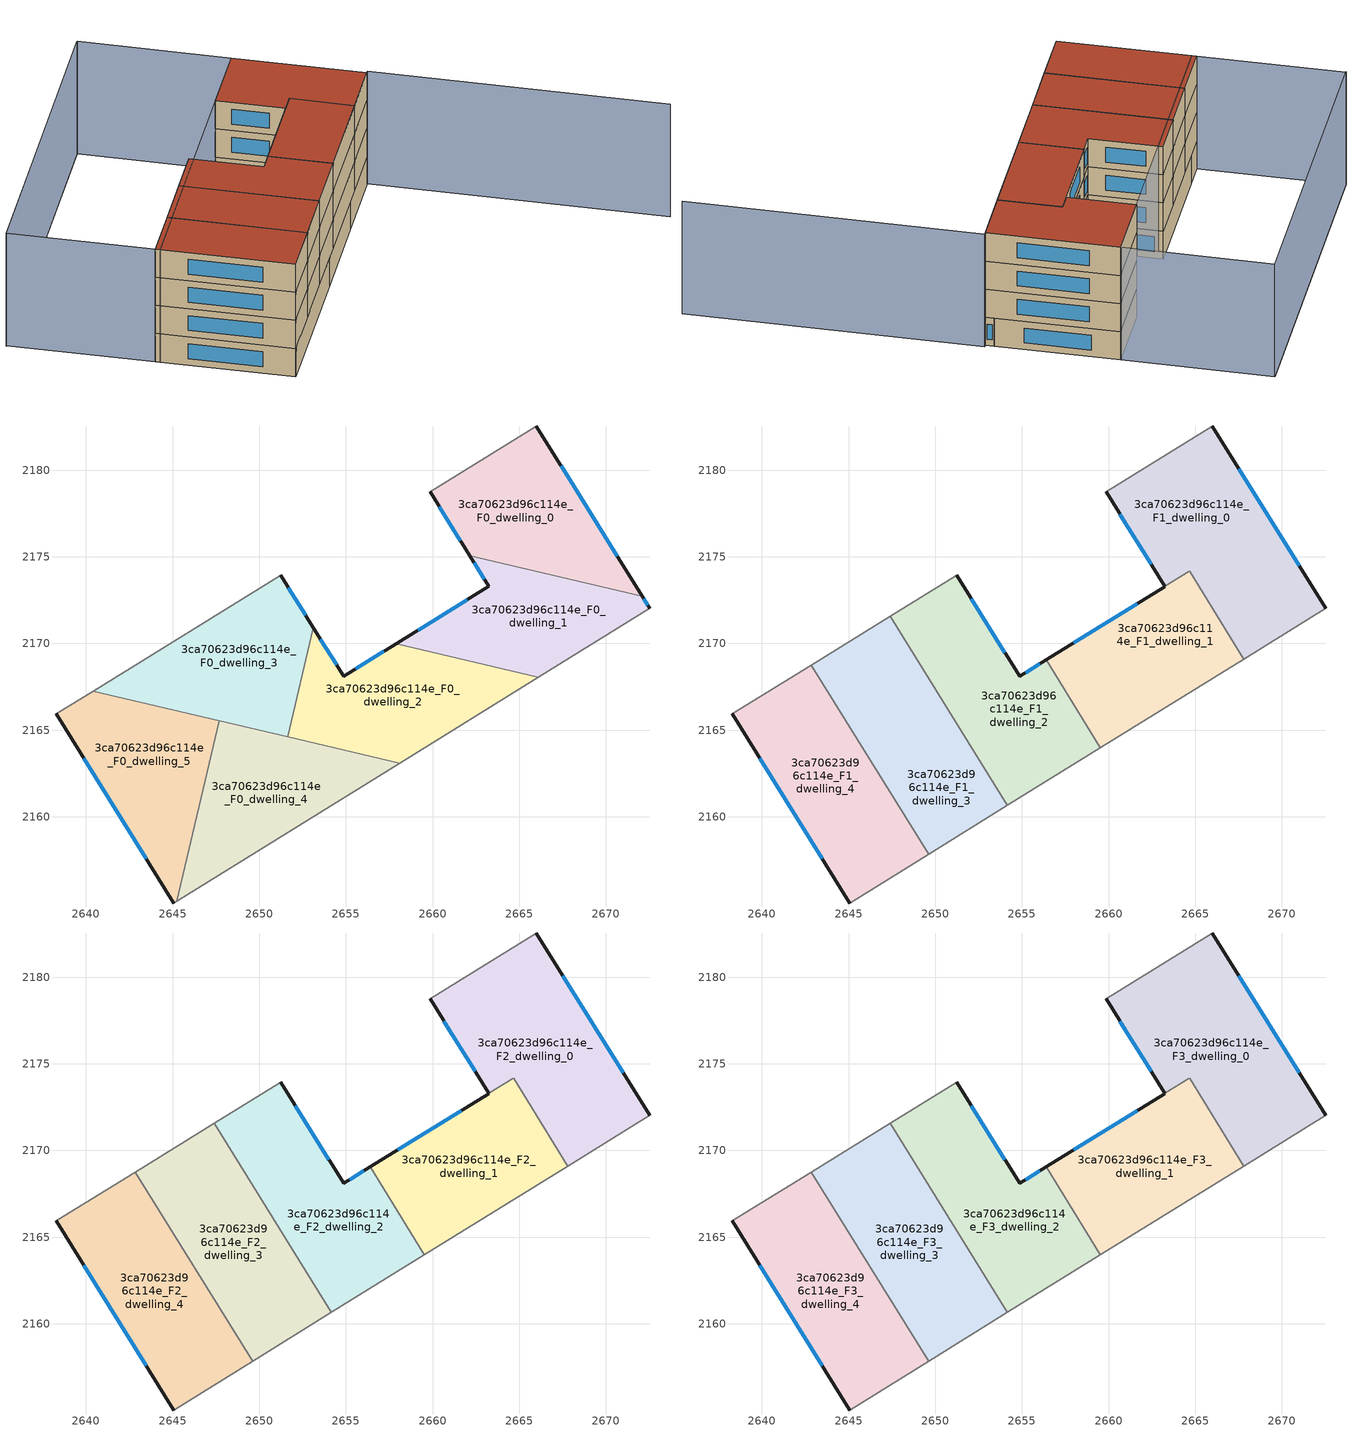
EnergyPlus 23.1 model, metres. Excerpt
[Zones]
3ca70623d96c114e_F0_dwelling_0
 floor ground (EU_floor_Construction): 2665.98,2182.55 2672.09,2172.74 2662.14,2175.08 2659.86,2178.75 z0
 wall outside (EU_wall_Construction): 2659.86,2178.75 2662.14,2175.08 / 2672.09,2172.74 2665.98,2182.55 z0:3
 wall to 3ca70623d96c114e_F0_dwelling_1 (EU_wall_Construction): 2662.14,2175.08 2672.09,2172.74 z0:3
 wall adiabatic (EU_wall_Construction): 2665.98,2182.55 2659.86,2178.75 z0:3
 window (EU_Window_Construction): 2660.39,2177.89 2661.61,2175.94 / 2670.66,2175.04 2667.42,2180.25 z0.7:2.3
3ca70623d96c114e_F0_dwelling_1
 floor ground (EU_floor_Construction): 2672.09,2172.74 2672.54,2172.03 2666.11,2168.05 2657.91,2169.98 2663.26,2173.29 2662.14,2175.08 z0
 wall outside (EU_wall_Construction): 2672.54,2172.03 2672.09,2172.74 / 2662.14,2175.08 2663.26,2173.29 2657.91,2169.98 z0:3
 wall adiabatic (EU_wall_Construction): 2666.11,2168.05 2672.54,2172.03 z0:3
 wall to 3ca70623d96c114e_F0_dwelling_2 (EU_wall_Construction): 2657.91,2169.98 2666.11,2168.05 z0:3
 window (EU_Window_Construction): 2672.43,2172.19 2672.2,2172.57 / 2662,2172.51 2659.16,2170.76 / 2662.4,2174.66 2662.99,2173.71 z0.7:2.3
3ca70623d96c114e_F0_dwelling_2
 floor ground (EU_floor_Construction): 2666.11,2168.05 2658.11,2163.09 2651.64,2164.61 2653.12,2170.9 2654.87,2168.1 2657.91,2169.98 z0
 wall outside (EU_wall_Construction): 2657.91,2169.98 2654.87,2168.1 2653.12,2170.9 z0:3
 wall adiabatic (EU_wall_Construction): 2658.11,2163.09 2666.11,2168.05 z0:3
 wall to 3ca70623d96c114e_F0_dwelling_3 (EU_wall_Construction): 2653.12,2170.9 2651.64,2164.61 z0:3
 wall to 3ca70623d96c114e_F0_dwelling_4 (EU_wall_Construction): 2651.64,2164.61 2658.11,2163.09 z0:3
 window (EU_Window_Construction): 2654.46,2168.76 2653.53,2170.25 / 2657.19,2169.54 2655.58,2168.54 z0.7:2.3
3ca70623d96c114e_F0_dwelling_3
 floor ground (EU_floor_Construction): 2651.23,2173.94 2653.12,2170.9 2651.64,2164.61 2640.42,2167.25 z0
 wall outside (EU_wall_Construction): 2653.12,2170.9 2651.23,2173.94 z0:3
 wall adiabatic (EU_wall_Construction): 2651.23,2173.94 2640.42,2167.25 z0:3
 wall to 3ca70623d96c114e_F0_dwelling_5 (EU_wall_Construction): 2640.42,2167.25 2647.69,2165.54 z0:3
 wall to 3ca70623d96c114e_F0_dwelling_4 (EU_wall_Construction): 2647.69,2165.54 2651.64,2164.61 z0:3
 window (EU_Window_Construction): 2652.68,2171.62 2651.67,2173.23 z0.7:2.3
3ca70623d96c114e_F0_dwelling_4
 floor ground (EU_floor_Construction): 2658.11,2163.09 2645.23,2155.12 2647.69,2165.54 z0
 wall to 3ca70623d96c114e_F0_dwelling_5 (EU_wall_Construction): 2647.69,2165.54 2645.23,2155.12 z0:3
 wall adiabatic (EU_wall_Construction): 2645.23,2155.12 2658.11,2163.09 z0:3
3ca70623d96c114e_F0_dwelling_5
 floor ground (EU_floor_Construction): 2647.69,2165.54 2645.23,2155.12 2645.08,2155.02 2638.28,2165.93 2640.42,2167.25 z0
 wall outside (EU_wall_Construction): 2638.28,2165.93 2645.08,2155.02 z0:3
 wall adiabatic (EU_wall_Construction): 2645.08,2155.02 2645.23,2155.12 / 2640.42,2167.25 2638.28,2165.93 z0:3
 window (EU_Window_Construction): 2639.88,2163.37 2643.48,2157.58 z0.7:2.3
3ca70623d96c114e_F1_dwelling_0
 floor to 3ca70623d96c114e_F0_dwelling_0 (EU_floor_Construction): 2665.98,2182.55 2672.09,2172.74 2662.14,2175.08 2659.86,2178.75 z3
 floor to 3ca70623d96c114e_F0_dwelling_1 (EU_floor_Construction): 2672.09,2172.74 2672.54,2172.03 2667.81,2169.1 2664.67,2174.16 2663.26,2173.29 2662.14,2175.08 z3
 wall outside (EU_wall_Construction): 2659.86,2178.75 2663.26,2173.29 / 2672.54,2172.03 2665.98,2182.55 z3:6
 wall adiabatic (EU_wall_Construction): 2665.98,2182.55 2659.86,2178.75 / 2667.81,2169.1 2672.54,2172.03 z3:6
 wall to 3ca70623d96c114e_F1_dwelling_1 (EU_wall_Construction): 2663.26,2173.29 2664.67,2174.16 2667.81,2169.1 z3:6
 window (EU_Window_Construction): 2660.65,2177.47 2662.46,2174.57 / 2671,2174.5 2667.52,2180.08 z3.7:5.3
3ca70623d96c114e_F1_dwelling_1
 floor to 3ca70623d96c114e_F0_dwelling_1 (EU_floor_Construction): 2664.67,2174.16 2667.81,2169.1 2666.11,2168.05 2657.91,2169.98 z3
 floor to 3ca70623d96c114e_F0_dwelling_2 (EU_floor_Construction): 2666.11,2168.05 2659.53,2163.98 2656.4,2169.05 2657.91,2169.98 z3
 wall outside (EU_wall_Construction): 2663.26,2173.28 2656.4,2169.05 z3:6
 wall adiabatic (EU_wall_Construction): 2659.53,2163.97 2667.81,2169.1 z3:6
 wall to 3ca70623d96c114e_F1_dwelling_2 (EU_wall_Construction): 2656.4,2169.05 2659.53,2163.97 z3:6
 window (EU_Window_Construction): 2661.65,2172.29 2658.01,2170.04 z3.7:5.3
3ca70623d96c114e_F1_dwelling_2
 floor to 3ca70623d96c114e_F0_dwelling_2 (EU_floor_Construction): 2656.4,2169.05 2659.53,2163.98 2658.11,2163.09 2651.72,2164.59 2651.66,2164.69 2653.12,2170.9 2654.87,2168.1 z3
 floor to 3ca70623d96c114e_F0_dwelling_3 (EU_floor_Construction): 2651.23,2173.94 2653.12,2170.9 2651.66,2164.69 2647.4,2171.57 z3
 floor to 3ca70623d96c114e_F0_dwelling_4 (EU_floor_Construction): 2658.11,2163.09 2654.16,2160.65 2651.72,2164.59 z3
 wall outside (EU_wall_Construction): 2656.4,2169.05 2654.87,2168.1 2651.23,2173.94 z3:6
 wall adiabatic (EU_wall_Construction): 2654.16,2160.65 2659.53,2163.97 / 2651.23,2173.94 2647.4,2171.57 z3:6
 wall to 3ca70623d96c114e_F1_dwelling_3 (EU_wall_Construction): 2647.4,2171.57 2654.16,2160.65 z3:6
 window (EU_Window_Construction): 2654.01,2169.47 2652.08,2172.57 / 2656.04,2168.82 2655.23,2168.32 z3.7:5.3
3ca70623d96c114e_F1_dwelling_3
 floor to 3ca70623d96c114e_F0_dwelling_3 (EU_floor_Construction): 2647.4,2171.57 2651.66,2164.69 2651.64,2164.61 2644.35,2166.33 2642.85,2168.75 z3
 floor to 3ca70623d96c114e_F0_dwelling_4 (EU_floor_Construction): 2651.72,2164.59 2654.16,2160.65 2649.61,2157.83 2646.9,2162.21 2647.69,2165.54 2651.64,2164.61 z3
 floor to 3ca70623d96c114e_F0_dwelling_5 (EU_floor_Construction): 2647.69,2165.54 2646.9,2162.21 2644.35,2166.33 z3
 wall adiabatic (EU_wall_Construction): 2649.61,2157.83 2654.16,2160.65 / 2647.4,2171.57 2642.85,2168.75 z3:6
 wall to 3ca70623d96c114e_F1_dwelling_4 (EU_wall_Construction): 2642.85,2168.75 2649.61,2157.83 z3:6
3ca70623d96c114e_F1_dwelling_4
 floor to 3ca70623d96c114e_F0_dwelling_4 (EU_floor_Construction): 2646.9,2162.21 2649.61,2157.83 2645.24,2155.12 z3
 floor to 3ca70623d96c114e_F0_dwelling_5 (EU_floor_Construction): 2644.35,2166.33 2646.9,2162.21 2645.24,2155.12 2645.08,2155.02 2638.28,2165.93 2640.42,2167.25 z3
 floor to 3ca70623d96c114e_F0_dwelling_3 (EU_floor_Construction): 2642.85,2168.75 2644.35,2166.33 2640.42,2167.25 z3
 wall outside (EU_wall_Construction): 2638.28,2165.93 2645.08,2155.02 z3:6
 wall adiabatic (EU_wall_Construction): 2645.08,2155.02 2649.61,2157.83 / 2642.85,2168.75 2638.28,2165.93 z3:6
 window (EU_Window_Construction): 2639.88,2163.37 2643.48,2157.58 z3.7:5.3
3ca70623d96c114e_F2_dwelling_0
 floor to 3ca70623d96c114e_F1_dwelling_0 (EU_floor_Construction): 2665.98,2182.55 2672.54,2172.03 2667.81,2169.1 2664.67,2174.16 2663.26,2173.29 2659.86,2178.75 z6
 wall outside (EU_wall_Construction): 2659.86,2178.75 2663.26,2173.29 / 2672.54,2172.03 2665.98,2182.55 z6:9
 wall adiabatic (EU_wall_Construction): 2665.98,2182.55 2659.86,2178.75 / 2667.81,2169.1 2672.54,2172.03 z6:9
 wall to 3ca70623d96c114e_F2_dwelling_1 (EU_wall_Construction): 2663.26,2173.29 2664.67,2174.16 2667.81,2169.1 z6:9
 window (EU_Window_Construction): 2660.65,2177.47 2662.46,2174.57 / 2671,2174.5 2667.52,2180.08 z6.7:8.3
3ca70623d96c114e_F2_dwelling_1
 floor to 3ca70623d96c114e_F1_dwelling_1 (EU_floor_Construction): 2664.67,2174.16 2667.81,2169.1 2659.53,2163.97 2656.4,2169.05 z6
 wall outside (EU_wall_Construction): 2663.26,2173.28 2656.4,2169.05 z6:9
 wall adiabatic (EU_wall_Construction): 2659.53,2163.97 2667.81,2169.1 z6:9
 wall to 3ca70623d96c114e_F2_dwelling_2 (EU_wall_Construction): 2656.4,2169.05 2659.53,2163.97 z6:9
 window (EU_Window_Construction): 2661.65,2172.29 2658.01,2170.04 z6.7:8.3
3ca70623d96c114e_F2_dwelling_2
 floor to 3ca70623d96c114e_F1_dwelling_2 (EU_floor_Construction): 2656.4,2169.05 2659.53,2163.97 2654.16,2160.65 2647.4,2171.57 2651.23,2173.94 2654.87,2168.1 z6
 wall outside (EU_wall_Construction): 2656.4,2169.05 2654.87,2168.1 2651.23,2173.94 z6:9
 wall adiabatic (EU_wall_Construction): 2654.16,2160.65 2659.53,2163.97 / 2651.23,2173.94 2647.4,2171.57 z6:9
 wall to 3ca70623d96c114e_F2_dwelling_3 (EU_wall_Construction): 2647.4,2171.57 2654.16,2160.65 z6:9
 window (EU_Window_Construction): 2654.01,2169.47 2652.08,2172.57 / 2656.04,2168.82 2655.23,2168.32 z6.7:8.3
3ca70623d96c114e_F2_dwelling_3
 floor to 3ca70623d96c114e_F1_dwelling_3 (EU_floor_Construction): 2647.4,2171.57 2654.16,2160.65 2649.61,2157.83 2642.85,2168.75 z6
 wall adiabatic (EU_wall_Construction): 2649.61,2157.83 2654.16,2160.65 / 2647.4,2171.57 2642.85,2168.75 z6:9
 wall to 3ca70623d96c114e_F2_dwelling_4 (EU_wall_Construction): 2642.85,2168.75 2649.61,2157.83 z6:9
3ca70623d96c114e_F2_dwelling_4
 floor to 3ca70623d96c114e_F1_dwelling_4 (EU_floor_Construction): 2642.85,2168.75 2649.61,2157.83 2645.08,2155.02 2638.28,2165.93 z6
 wall outside (EU_wall_Construction): 2638.28,2165.93 2645.08,2155.02 z6:9
 wall adiabatic (EU_wall_Construction): 2645.08,2155.02 2649.61,2157.83 / 2642.85,2168.75 2638.28,2165.93 z6:9
 window (EU_Window_Construction): 2639.88,2163.37 2643.48,2157.58 z6.7:8.3
3ca70623d96c114e_F3_dwelling_0
 floor to 3ca70623d96c114e_F2_dwelling_0 (EU_floor_Construction): 2665.98,2182.55 2672.54,2172.03 2667.81,2169.1 2664.67,2174.16 2663.26,2173.29 2659.86,2178.75 z9
 wall outside (EU_wall_Construction): 2659.86,2178.75 2663.26,2173.29 / 2672.54,2172.03 2665.98,2182.55 z9:12
 wall adiabatic (EU_wall_Construction): 2665.98,2182.55 2659.86,2178.75 / 2667.81,2169.1 2672.54,2172.03 z9:12
 wall to 3ca70623d96c114e_F3_dwelling_1 (EU_wall_Construction): 2663.26,2173.29 2664.67,2174.16 2667.81,2169.1 z9:12
 window (EU_Window_Construction): 2660.65,2177.47 2662.46,2174.57 / 2671,2174.5 2667.52,2180.08 z9.7:11.3
 roof outside (EU_roof_Construction): 2672.54,2172.03 2665.98,2182.55 2659.86,2178.75 2663.26,2173.29 2664.67,2174.16 2667.81,2169.1 z12
3ca70623d96c114e_F3_dwelling_1
 floor to 3ca70623d96c114e_F2_dwelling_1 (EU_floor_Construction): 2664.67,2174.16 2667.81,2169.1 2659.53,2163.97 2656.4,2169.05 z9
 wall outside (EU_wall_Construction): 2663.26,2173.28 2656.4,2169.05 z9:12
 wall adiabatic (EU_wall_Construction): 2659.53,2163.97 2667.81,2169.1 z9:12
 wall to 3ca70623d96c114e_F3_dwelling_2 (EU_wall_Construction): 2656.4,2169.05 2659.53,2163.97 z9:12
 window (EU_Window_Construction): 2661.65,2172.29 2658.01,2170.04 z9.7:11.3
 roof outside (EU_roof_Construction): 2667.81,2169.1 2664.67,2174.16 2656.4,2169.05 2659.53,2163.97 z12
3ca70623d96c114e_F3_dwelling_2
 floor to 3ca70623d96c114e_F2_dwelling_2 (EU_floor_Construction): 2656.4,2169.05 2659.53,2163.97 2654.16,2160.65 2647.4,2171.57 2651.23,2173.94 2654.87,2168.1 z9
 wall outside (EU_wall_Construction): 2656.4,2169.05 2654.87,2168.1 2651.23,2173.94 z9:12
 wall adiabatic (EU_wall_Construction): 2654.16,2160.65 2659.53,2163.97 / 2651.23,2173.94 2647.4,2171.57 z9:12
 wall to 3ca70623d96c114e_F3_dwelling_3 (EU_wall_Construction): 2647.4,2171.57 2654.16,2160.65 z9:12
 window (EU_Window_Construction): 2654.01,2169.47 2652.08,2172.57 / 2656.04,2168.82 2655.23,2168.32 z9.7:11.3
 roof outside (EU_roof_Construction): 2659.53,2163.97 2656.4,2169.05 2654.87,2168.1 2651.23,2173.94 2647.4,2171.57 2654.16,2160.65 z12
3ca70623d96c114e_F3_dwelling_3
 floor to 3ca70623d96c114e_F2_dwelling_3 (EU_floor_Construction): 2647.4,2171.57 2654.16,2160.65 2649.61,2157.83 2642.85,2168.75 z9
 wall adiabatic (EU_wall_Construction): 2649.61,2157.83 2654.16,2160.65 / 2647.4,2171.57 2642.85,2168.75 z9:12
 wall to 3ca70623d96c114e_F3_dwelling_4 (EU_wall_Construction): 2642.85,2168.75 2649.61,2157.83 z9:12
 roof outside (EU_roof_Construction): 2654.16,2160.65 2647.4,2171.57 2642.85,2168.75 2649.61,2157.83 z12
3ca70623d96c114e_F3_dwelling_4
 floor to 3ca70623d96c114e_F2_dwelling_4 (EU_floor_Construction): 2642.85,2168.75 2649.61,2157.83 2645.08,2155.02 2638.28,2165.93 z9
 wall outside (EU_wall_Construction): 2638.28,2165.93 2645.08,2155.02 z9:12
 wall adiabatic (EU_wall_Construction): 2645.08,2155.02 2649.61,2157.83 / 2642.85,2168.75 2638.28,2165.93 z9:12
 window (EU_Window_Construction): 2639.88,2163.37 2643.48,2157.58 z9.7:11.3
 roof outside (EU_roof_Construction): 2649.61,2157.83 2642.85,2168.75 2638.28,2165.93 2645.08,2155.02 z12
shading: 2645.07,2155.02 2672.71,2172.14 / 2672.71,2172.14 2687.28,2148.61 / 2658.53,2194.49 2631.01,2177.45 / 2631.07,2177.5 2658.58,2194.52 / 2658.58,2194.52 2665.99,2182.55 / 2665.99,2182.55 2638.48,2165.52 / 2638.48,2165.52 2631.07,2177.5 z0:12
[Building]
EU S2 Campaign: North Axis=0; Terrain=City; Solar Distribution=FullExterior
[Site:Location]
Budapest.Ferenc.Liszt.Intl.AP: Latitude=47.437; Longitude=19.256; Time Zone=1; Elevation=185
[SizingPeriod:WeatherFileDays]
AnnualSizingPeriod: Begin Month=1; Begin Day of Month=1; End Month=12; End Day of Month=31; Day of Week for Start Day=Monday; Use Weather File Daylight Saving Period=No; Use Weather File Rain and Snow Indicators=No
[MATERIAL]
EU_InternalMass_Material: Roughness=MediumRough; Thickness=0.1; Conductivity=1; Density=1800; Specific Heat=900; Thermal Absorptance=0.9; Solar Absorptance=0.7; Visible Absorptance=0.7
[MATERIAL:NOMASS] Roughness=MediumRough; Thermal Absorptance=0.9; Solar Absorptance=0.7; Visible Absorptance=0.7
Name | Thermal Resistance
EU_wall_NoMass | 0.832559
EU_roof_NoMass | 1.39638
EU_floor_NoMass | 0.872794
[WINDOWMATERIAL:SIMPLEGLAZINGSYSTEM]
EU_Window_SimpleGlazing: UFactor=2.79869; Solar Heat Gain Coefficient=0.75; Visible Transmittance=0.75
[CONSTRUCTION]
EU_wall_Construction: EU_wall_NoMass
EU_roof_Construction: EU_roof_NoMass
EU_floor_Construction: EU_floor_NoMass
EU_Window_Construction: EU_Window_SimpleGlazing
EU_InternalMass_Construction: EU_InternalMass_Material
[ZONE] Type=1; Multiplier=1; Ceiling Height=autocalculate; Floor Area=autocalculate; Part of Total Floor Area=Yes
Name | Volume
3ca70623d96c114e_F0_dwelling_0 | 171.897
3ca70623d96c114e_F1_dwelling_0; 3ca70623d96c114e_F2_dwelling_0; 3ca70623d96c114e_F3_dwelling_0 | 238.56
3ca70623d96c114e_F0_dwelling_1 | 155.566
3ca70623d96c114e_F1_dwelling_1; 3ca70623d96c114e_F2_dwelling_1; 3ca70623d96c114e_F3_dwelling_1 | 173.952
3ca70623d96c114e_F0_dwelling_2 | 180.085
3ca70623d96c114e_F1_dwelling_2; 3ca70623d96c114e_F2_dwelling_2; 3ca70623d96c114e_F3_dwelling_2; 3ca70623d96c114e_F1_dwelling_3; 3ca70623d96c114e_F2_dwelling_3; 3ca70623d96c114e_F3_dwelling_3 | 206.273
3ca70623d96c114e_F0_dwelling_3 | 180.068
3ca70623d96c114e_F0_dwelling_4 | 171.907
3ca70623d96c114e_F1_dwelling_4; 3ca70623d96c114e_F2_dwelling_4; 3ca70623d96c114e_F3_dwelling_4 | 206.293
3ca70623d96c114e_F0_dwelling_5 | 171.885
[INTERNALMASS] Construction=EU_InternalMass_Construction
Name | Zone or ZoneList | Surface Area
3ca70623d96c114e_F0_dwelling_0_EU_InternalMass | 3ca70623d96c114e_F0_dwelling_0 | 57.299
3ca70623d96c114e_F0_dwelling_1_EU_InternalMass | 3ca70623d96c114e_F0_dwelling_1 | 51.8553
3ca70623d96c114e_F0_dwelling_2_EU_InternalMass | 3ca70623d96c114e_F0_dwelling_2 | 60.0285
3ca70623d96c114e_F0_dwelling_3_EU_InternalMass | 3ca70623d96c114e_F0_dwelling_3 | 60.0253
3ca70623d96c114e_F0_dwelling_4_EU_InternalMass | 3ca70623d96c114e_F0_dwelling_4 | 57.3037
3ca70623d96c114e_F0_dwelling_5_EU_InternalMass | 3ca70623d96c114e_F0_dwelling_5 | 57.2937
3ca70623d96c114e_F1_dwelling_0_EU_InternalMass | 3ca70623d96c114e_F1_dwelling_0 | 79.5195
3ca70623d96c114e_F1_dwelling_1_EU_InternalMass | 3ca70623d96c114e_F1_dwelling_1 | 58.0085
3ca70623d96c114e_F1_dwelling_2_EU_InternalMass | 3ca70623d96c114e_F1_dwelling_2 | 68.7581
3ca70623d96c114e_F1_dwelling_3_EU_InternalMass | 3ca70623d96c114e_F1_dwelling_3 | 68.7579
3ca70623d96c114e_F1_dwelling_4_EU_InternalMass | 3ca70623d96c114e_F1_dwelling_4 | 68.7644
3ca70623d96c114e_F2_dwelling_0_EU_InternalMass | 3ca70623d96c114e_F2_dwelling_0 | 79.5195
3ca70623d96c114e_F2_dwelling_1_EU_InternalMass | 3ca70623d96c114e_F2_dwelling_1 | 58.0085
3ca70623d96c114e_F2_dwelling_2_EU_InternalMass | 3ca70623d96c114e_F2_dwelling_2 | 68.7581
3ca70623d96c114e_F2_dwelling_3_EU_InternalMass | 3ca70623d96c114e_F2_dwelling_3 | 68.7579
3ca70623d96c114e_F2_dwelling_4_EU_InternalMass | 3ca70623d96c114e_F2_dwelling_4 | 68.7644
3ca70623d96c114e_F3_dwelling_0_EU_InternalMass | 3ca70623d96c114e_F3_dwelling_0 | 79.5195
3ca70623d96c114e_F3_dwelling_1_EU_InternalMass | 3ca70623d96c114e_F3_dwelling_1 | 58.0085
3ca70623d96c114e_F3_dwelling_2_EU_InternalMass | 3ca70623d96c114e_F3_dwelling_2 | 68.7581
3ca70623d96c114e_F3_dwelling_3_EU_InternalMass | 3ca70623d96c114e_F3_dwelling_3 | 68.7579
3ca70623d96c114e_F3_dwelling_4_EU_InternalMass | 3ca70623d96c114e_F3_dwelling_4 | 68.7644
[OTHEREQUIPMENT] Fuel Type=Electricity; Design Level Calculation Method=Watts/Area; Power per Zone Floor Area=1; Fraction Latent=0; Fraction Radiant=0; Fraction Lost=0; Carbon Dioxide Generation Rate=0; EndUse Subcategory=EU_Step8_InternalGains
Name | Zone or ZoneList or Space or SpaceList | Schedule
EU_Step8_InternalGain_3ca70623d96c114e_F0_dwelling_0_f000 | 3ca70623d96c114e_F0_dwelling_0 | EU_Step8_GainSchedule_3ca70623d96c114e_F0_dwelling_0_f000
EU_Step8_InternalGain_3ca70623d96c114e_F0_dwelling_1_f000 | 3ca70623d96c114e_F0_dwelling_1 | EU_Step8_GainSchedule_3ca70623d96c114e_F0_dwelling_1_f000
EU_Step8_InternalGain_3ca70623d96c114e_F0_dwelling_2_f000 | 3ca70623d96c114e_F0_dwelling_2 | EU_Step8_GainSchedule_3ca70623d96c114e_F0_dwelling_2_f000
EU_Step8_InternalGain_3ca70623d96c114e_F0_dwelling_3_f000 | 3ca70623d96c114e_F0_dwelling_3 | EU_Step8_GainSchedule_3ca70623d96c114e_F0_dwelling_3_f000
EU_Step8_InternalGain_3ca70623d96c114e_F0_dwelling_4_f000 | 3ca70623d96c114e_F0_dwelling_4 | EU_Step8_GainSchedule_3ca70623d96c114e_F0_dwelling_4_f000
EU_Step8_InternalGain_3ca70623d96c114e_F0_dwelling_5_f000 | 3ca70623d96c114e_F0_dwelling_5 | EU_Step8_GainSchedule_3ca70623d96c114e_F0_dwelling_5_f000
EU_Step8_InternalGain_3ca70623d96c114e_F1_dwelling_0_f000 | 3ca70623d96c114e_F1_dwelling_0 | EU_Step8_GainSchedule_3ca70623d96c114e_F1_dwelling_0_f000
EU_Step8_InternalGain_3ca70623d96c114e_F1_dwelling_1_f000 | 3ca70623d96c114e_F1_dwelling_1 | EU_Step8_GainSchedule_3ca70623d96c114e_F1_dwelling_1_f000
EU_Step8_InternalGain_3ca70623d96c114e_F1_dwelling_2_f000 | 3ca70623d96c114e_F1_dwelling_2 | EU_Step8_GainSchedule_3ca70623d96c114e_F1_dwelling_2_f000
EU_Step8_InternalGain_3ca70623d96c114e_F1_dwelling_3_f000 | 3ca70623d96c114e_F1_dwelling_3 | EU_Step8_GainSchedule_3ca70623d96c114e_F1_dwelling_3_f000
EU_Step8_InternalGain_3ca70623d96c114e_F1_dwelling_4_f000 | 3ca70623d96c114e_F1_dwelling_4 | EU_Step8_GainSchedule_3ca70623d96c114e_F1_dwelling_4_f000
EU_Step8_InternalGain_3ca70623d96c114e_F2_dwelling_0_f000 | 3ca70623d96c114e_F2_dwelling_0 | EU_Step8_GainSchedule_3ca70623d96c114e_F2_dwelling_0_f000
EU_Step8_InternalGain_3ca70623d96c114e_F2_dwelling_1_f000 | 3ca70623d96c114e_F2_dwelling_1 | EU_Step8_GainSchedule_3ca70623d96c114e_F2_dwelling_1_f000
EU_Step8_InternalGain_3ca70623d96c114e_F2_dwelling_2_f000 | 3ca70623d96c114e_F2_dwelling_2 | EU_Step8_GainSchedule_3ca70623d96c114e_F2_dwelling_2_f000
EU_Step8_InternalGain_3ca70623d96c114e_F2_dwelling_3_f000 | 3ca70623d96c114e_F2_dwelling_3 | EU_Step8_GainSchedule_3ca70623d96c114e_F2_dwelling_3_f000
EU_Step8_InternalGain_3ca70623d96c114e_F2_dwelling_4_f000 | 3ca70623d96c114e_F2_dwelling_4 | EU_Step8_GainSchedule_3ca70623d96c114e_F2_dwelling_4_f000
EU_Step8_InternalGain_3ca70623d96c114e_F3_dwelling_0_f000 | 3ca70623d96c114e_F3_dwelling_0 | EU_Step8_GainSchedule_3ca70623d96c114e_F3_dwelling_0_f000
EU_Step8_InternalGain_3ca70623d96c114e_F3_dwelling_1_f000 | 3ca70623d96c114e_F3_dwelling_1 | EU_Step8_GainSchedule_3ca70623d96c114e_F3_dwelling_1_f000
EU_Step8_InternalGain_3ca70623d96c114e_F3_dwelling_2_f000 | 3ca70623d96c114e_F3_dwelling_2 | EU_Step8_GainSchedule_3ca70623d96c114e_F3_dwelling_2_f000
EU_Step8_InternalGain_3ca70623d96c114e_F3_dwelling_3_f000 | 3ca70623d96c114e_F3_dwelling_3 | EU_Step8_GainSchedule_3ca70623d96c114e_F3_dwelling_3_f000
EU_Step8_InternalGain_3ca70623d96c114e_F3_dwelling_4_f000 | 3ca70623d96c114e_F3_dwelling_4 | EU_Step8_GainSchedule_3ca70623d96c114e_F3_dwelling_4_f000
[ZONEVENTILATION:DESIGNFLOWRATE] Schedule=EU_AlwaysOn; Design Flow Rate Calculation Method=AirChanges/Hour; Air Changes per Hour=0.475469; Ventilation Type=Natural; Fan Pressure Rise=0; Fan Total Efficiency=1; Constant Term Coefficient=1; Temperature Term Coefficient=0; Velocity Term Coefficient=0; Velocity Squared Term Coefficient=0; Minimum Indoor Temperature=-100; Maximum Indoor Temperature=100; Delta Temperature=-100; Minimum Outdoor Temperature=-100; Maximum Outdoor Temperature=100; Maximum Wind Speed=40
Name | Zone or ZoneList or Space or SpaceList
EU_ConstantAir_3ca70623d96c114e_F0_dwelling_0 | 3ca70623d96c114e_F0_dwelling_0
EU_ConstantAir_3ca70623d96c114e_F0_dwelling_1 | 3ca70623d96c114e_F0_dwelling_1
EU_ConstantAir_3ca70623d96c114e_F0_dwelling_2 | 3ca70623d96c114e_F0_dwelling_2
EU_ConstantAir_3ca70623d96c114e_F0_dwelling_3 | 3ca70623d96c114e_F0_dwelling_3
EU_ConstantAir_3ca70623d96c114e_F0_dwelling_4 | 3ca70623d96c114e_F0_dwelling_4
EU_ConstantAir_3ca70623d96c114e_F0_dwelling_5 | 3ca70623d96c114e_F0_dwelling_5
EU_ConstantAir_3ca70623d96c114e_F1_dwelling_0 | 3ca70623d96c114e_F1_dwelling_0
EU_ConstantAir_3ca70623d96c114e_F1_dwelling_1 | 3ca70623d96c114e_F1_dwelling_1
EU_ConstantAir_3ca70623d96c114e_F1_dwelling_2 | 3ca70623d96c114e_F1_dwelling_2
EU_ConstantAir_3ca70623d96c114e_F1_dwelling_3 | 3ca70623d96c114e_F1_dwelling_3
EU_ConstantAir_3ca70623d96c114e_F1_dwelling_4 | 3ca70623d96c114e_F1_dwelling_4
EU_ConstantAir_3ca70623d96c114e_F2_dwelling_0 | 3ca70623d96c114e_F2_dwelling_0
EU_ConstantAir_3ca70623d96c114e_F2_dwelling_1 | 3ca70623d96c114e_F2_dwelling_1
EU_ConstantAir_3ca70623d96c114e_F2_dwelling_2 | 3ca70623d96c114e_F2_dwelling_2
EU_ConstantAir_3ca70623d96c114e_F2_dwelling_3 | 3ca70623d96c114e_F2_dwelling_3
EU_ConstantAir_3ca70623d96c114e_F2_dwelling_4 | 3ca70623d96c114e_F2_dwelling_4
EU_ConstantAir_3ca70623d96c114e_F3_dwelling_0 | 3ca70623d96c114e_F3_dwelling_0
EU_ConstantAir_3ca70623d96c114e_F3_dwelling_1 | 3ca70623d96c114e_F3_dwelling_1
EU_ConstantAir_3ca70623d96c114e_F3_dwelling_2 | 3ca70623d96c114e_F3_dwelling_2
EU_ConstantAir_3ca70623d96c114e_F3_dwelling_3 | 3ca70623d96c114e_F3_dwelling_3
EU_ConstantAir_3ca70623d96c114e_F3_dwelling_4 | 3ca70623d96c114e_F3_dwelling_4
[HVACTEMPLATE:THERMOSTAT] Constant Heating Setpoint=20; Constant Cooling Setpoint=50
EU_HeatOnly_3ca70623d96c114e_F0_dwelling_0; EU_HeatOnly_3ca70623d96c114e_F0_dwelling_1; EU_HeatOnly_3ca70623d96c114e_F0_dwelling_2; EU_HeatOnly_3ca70623d96c114e_F0_dwelling_3; EU_HeatOnly_3ca70623d96c114e_F0_dwelling_4; EU_HeatOnly_3ca70623d96c114e_F0_dwelling_5; EU_HeatOnly_3ca70623d96c114e_F1_dwelling_0; EU_HeatOnly_3ca70623d96c114e_F1_dwelling_1; EU_HeatOnly_3ca70623d96c114e_F1_dwelling_2; EU_HeatOnly_3ca70623d96c114e_F1_dwelling_3; EU_HeatOnly_3ca70623d96c114e_F1_dwelling_4; EU_HeatOnly_3ca70623d96c114e_F2_dwelling_0; EU_HeatOnly_3ca70623d96c114e_F2_dwelling_1; EU_HeatOnly_3ca70623d96c114e_F2_dwelling_2; EU_HeatOnly_3ca70623d96c114e_F2_dwelling_3; EU_HeatOnly_3ca70623d96c114e_F2_dwelling_4; EU_HeatOnly_3ca70623d96c114e_F3_dwelling_0; EU_HeatOnly_3ca70623d96c114e_F3_dwelling_1; EU_HeatOnly_3ca70623d96c114e_F3_dwelling_2; EU_HeatOnly_3ca70623d96c114e_F3_dwelling_3; EU_HeatOnly_3ca70623d96c114e_F3_dwelling_4
[HVACTEMPLATE:ZONE:IDEALLOADSAIRSYSTEM] System Availability Schedule=EU_AlwaysOn; Maximum Heating Supply Air Temperature=50; Minimum Cooling Supply Air Temperature=13; Maximum Heating Supply Air Humidity Ratio=0.0156; Minimum Cooling Supply Air Humidity Ratio=0.0077; Heating Limit=NoLimit; Cooling Limit=NoLimit; Heating Availability Schedule=EU_AlwaysOn; Cooling Availability Schedule=EU_CoolingOff; Dehumidification Control Type=ConstantSensibleHeatRatio; Cooling Sensible Heat Ratio=0.7; Dehumidification Setpoint=60; Humidification Control Type=None; Humidification Setpoint=30; Outdoor Air Method=None; Outdoor Air Flow Rate per Person=0.00944; Outdoor Air Flow Rate per Zone Floor Area=0; Outdoor Air Flow Rate per Zone=0; Demand Controlled Ventilation Type=None; Outdoor Air Economizer Type=NoEconomizer; Heat Recovery Type=None; Sensible Heat Recovery Effectiveness=0.7; Latent Heat Recovery Effectiveness=0.65
Name | Template Thermostat
3ca70623d96c114e_F0_dwelling_0 | EU_HeatOnly_3ca70623d96c114e_F0_dwelling_0
3ca70623d96c114e_F0_dwelling_1 | EU_HeatOnly_3ca70623d96c114e_F0_dwelling_1
3ca70623d96c114e_F0_dwelling_2 | EU_HeatOnly_3ca70623d96c114e_F0_dwelling_2
3ca70623d96c114e_F0_dwelling_3 | EU_HeatOnly_3ca70623d96c114e_F0_dwelling_3
3ca70623d96c114e_F0_dwelling_4 | EU_HeatOnly_3ca70623d96c114e_F0_dwelling_4
3ca70623d96c114e_F0_dwelling_5 | EU_HeatOnly_3ca70623d96c114e_F0_dwelling_5
3ca70623d96c114e_F1_dwelling_0 | EU_HeatOnly_3ca70623d96c114e_F1_dwelling_0
3ca70623d96c114e_F1_dwelling_1 | EU_HeatOnly_3ca70623d96c114e_F1_dwelling_1
3ca70623d96c114e_F1_dwelling_2 | EU_HeatOnly_3ca70623d96c114e_F1_dwelling_2
3ca70623d96c114e_F1_dwelling_3 | EU_HeatOnly_3ca70623d96c114e_F1_dwelling_3
3ca70623d96c114e_F1_dwelling_4 | EU_HeatOnly_3ca70623d96c114e_F1_dwelling_4
3ca70623d96c114e_F2_dwelling_0 | EU_HeatOnly_3ca70623d96c114e_F2_dwelling_0
3ca70623d96c114e_F2_dwelling_1 | EU_HeatOnly_3ca70623d96c114e_F2_dwelling_1
3ca70623d96c114e_F2_dwelling_2 | EU_HeatOnly_3ca70623d96c114e_F2_dwelling_2
3ca70623d96c114e_F2_dwelling_3 | EU_HeatOnly_3ca70623d96c114e_F2_dwelling_3
3ca70623d96c114e_F2_dwelling_4 | EU_HeatOnly_3ca70623d96c114e_F2_dwelling_4
3ca70623d96c114e_F3_dwelling_0 | EU_HeatOnly_3ca70623d96c114e_F3_dwelling_0
3ca70623d96c114e_F3_dwelling_1 | EU_HeatOnly_3ca70623d96c114e_F3_dwelling_1
3ca70623d96c114e_F3_dwelling_2 | EU_HeatOnly_3ca70623d96c114e_F3_dwelling_2
3ca70623d96c114e_F3_dwelling_3 | EU_HeatOnly_3ca70623d96c114e_F3_dwelling_3
3ca70623d96c114e_F3_dwelling_4 | EU_HeatOnly_3ca70623d96c114e_F3_dwelling_4
[SIZING:ZONE] Zone Cooling Design Supply Air Temperature Input Method=SupplyAirTemperature; Zone Cooling Design Supply Air Temperature=13; Zone Heating Design Supply Air Temperature Input Method=SupplyAirTemperature; Zone Heating Design Supply Air Temperature=50; Zone Cooling Design Supply Air Humidity Ratio=0.008; Zone Heating Design Supply Air Humidity Ratio=0.008; Cooling Design Air Flow Method=DesignDay; Cooling Design Air Flow Rate=0; Cooling Minimum Air Flow per Zone Floor Area=0.000762; Cooling Minimum Air Flow=0; Cooling Minimum Air Flow Fraction=0.2; Heating Design Air Flow Method=DesignDay; Heating Design Air Flow Rate=0; Heating Maximum Air Flow per Zone Floor Area=0.002032; Heating Maximum Air Flow=0.141576; Heating Maximum Air Flow Fraction=0.3; Account for Dedicated Outdoor Air System=No; Dedicated Outdoor Air System Control Strategy=NeutralSupplyAir; Dedicated Outdoor Air Low Setpoint Temperature for Design=autosize; Dedicated Outdoor Air High Setpoint Temperature for Design=autosize; Zone Load Sizing Method=Sensible Load Only No Latent Load; Zone Latent Cooling Design Supply Air Humidity Ratio Input Method=HumidityRatioDifference; Zone Cooling Design Supply Air Humidity Ratio Difference=0.005; Zone Latent Heating Design Supply Air Humidity Ratio Input Method=HumidityRatioDifference; Zone Humidification Design Supply Air Humidity Ratio Difference=0.005
3ca70623d96c114e_F0_dwelling_0; 3ca70623d96c114e_F0_dwelling_1; 3ca70623d96c114e_F0_dwelling_2; 3ca70623d96c114e_F0_dwelling_3; 3ca70623d96c114e_F0_dwelling_4; 3ca70623d96c114e_F0_dwelling_5; 3ca70623d96c114e_F1_dwelling_0; 3ca70623d96c114e_F1_dwelling_1; 3ca70623d96c114e_F1_dwelling_2; 3ca70623d96c114e_F1_dwelling_3; 3ca70623d96c114e_F1_dwelling_4; 3ca70623d96c114e_F2_dwelling_0; 3ca70623d96c114e_F2_dwelling_1; 3ca70623d96c114e_F2_dwelling_2; 3ca70623d96c114e_F2_dwelling_3; 3ca70623d96c114e_F2_dwelling_4; 3ca70623d96c114e_F3_dwelling_0; 3ca70623d96c114e_F3_dwelling_1; 3ca70623d96c114e_F3_dwelling_2; 3ca70623d96c114e_F3_dwelling_3; 3ca70623d96c114e_F3_dwelling_4
[SCHEDULE:CONSTANT]
Name | Hourly Value
EU_AlwaysOn | 1
EU_CoolingOff | 0
[SCHEDULE:FILE] Column Number=1; Rows to Skip at Top=0; Number of Hours of Data=8760; Column Separator=Comma; Interpolate to Timestep=No; Minutes per Item=60; Adjust Schedule for Daylight Savings=Yes
Name | File
EU_Step8_GainSchedule_3ca70623d96c114e_F0_dwelling_0_f000 | ../../schedules/3ca70623d96c114e/3ca70623d96c114e_F0_dwelling_0_f000_gain.csv
EU_Step8_GainSchedule_3ca70623d96c114e_F0_dwelling_1_f000 | ../../schedules/3ca70623d96c114e/3ca70623d96c114e_F0_dwelling_1_f000_gain.csv
EU_Step8_GainSchedule_3ca70623d96c114e_F0_dwelling_2_f000 | ../../schedules/3ca70623d96c114e/3ca70623d96c114e_F0_dwelling_2_f000_gain.csv
EU_Step8_GainSchedule_3ca70623d96c114e_F0_dwelling_3_f000 | ../../schedules/3ca70623d96c114e/3ca70623d96c114e_F0_dwelling_3_f000_gain.csv
EU_Step8_GainSchedule_3ca70623d96c114e_F0_dwelling_4_f000 | ../../schedules/3ca70623d96c114e/3ca70623d96c114e_F0_dwelling_4_f000_gain.csv
EU_Step8_GainSchedule_3ca70623d96c114e_F0_dwelling_5_f000 | ../../schedules/3ca70623d96c114e/3ca70623d96c114e_F0_dwelling_5_f000_gain.csv
EU_Step8_GainSchedule_3ca70623d96c114e_F1_dwelling_0_f000 | ../../schedules/3ca70623d96c114e/3ca70623d96c114e_F1_dwelling_0_f000_gain.csv
EU_Step8_GainSchedule_3ca70623d96c114e_F1_dwelling_1_f000 | ../../schedules/3ca70623d96c114e/3ca70623d96c114e_F1_dwelling_1_f000_gain.csv
EU_Step8_GainSchedule_3ca70623d96c114e_F1_dwelling_2_f000 | ../../schedules/3ca70623d96c114e/3ca70623d96c114e_F1_dwelling_2_f000_gain.csv
EU_Step8_GainSchedule_3ca70623d96c114e_F1_dwelling_3_f000 | ../../schedules/3ca70623d96c114e/3ca70623d96c114e_F1_dwelling_3_f000_gain.csv
EU_Step8_GainSchedule_3ca70623d96c114e_F1_dwelling_4_f000 | ../../schedules/3ca70623d96c114e/3ca70623d96c114e_F1_dwelling_4_f000_gain.csv
EU_Step8_GainSchedule_3ca70623d96c114e_F2_dwelling_0_f000 | ../../schedules/3ca70623d96c114e/3ca70623d96c114e_F2_dwelling_0_f000_gain.csv
EU_Step8_GainSchedule_3ca70623d96c114e_F2_dwelling_1_f000 | ../../schedules/3ca70623d96c114e/3ca70623d96c114e_F2_dwelling_1_f000_gain.csv
EU_Step8_GainSchedule_3ca70623d96c114e_F2_dwelling_2_f000 | ../../schedules/3ca70623d96c114e/3ca70623d96c114e_F2_dwelling_2_f000_gain.csv
EU_Step8_GainSchedule_3ca70623d96c114e_F2_dwelling_3_f000 | ../../schedules/3ca70623d96c114e/3ca70623d96c114e_F2_dwelling_3_f000_gain.csv
EU_Step8_GainSchedule_3ca70623d96c114e_F2_dwelling_4_f000 | ../../schedules/3ca70623d96c114e/3ca70623d96c114e_F2_dwelling_4_f000_gain.csv
EU_Step8_GainSchedule_3ca70623d96c114e_F3_dwelling_0_f000 | ../../schedules/3ca70623d96c114e/3ca70623d96c114e_F3_dwelling_0_f000_gain.csv
EU_Step8_GainSchedule_3ca70623d96c114e_F3_dwelling_1_f000 | ../../schedules/3ca70623d96c114e/3ca70623d96c114e_F3_dwelling_1_f000_gain.csv
EU_Step8_GainSchedule_3ca70623d96c114e_F3_dwelling_2_f000 | ../../schedules/3ca70623d96c114e/3ca70623d96c114e_F3_dwelling_2_f000_gain.csv
EU_Step8_GainSchedule_3ca70623d96c114e_F3_dwelling_3_f000 | ../../schedules/3ca70623d96c114e/3ca70623d96c114e_F3_dwelling_3_f000_gain.csv
EU_Step8_GainSchedule_3ca70623d96c114e_F3_dwelling_4_f000 | ../../schedules/3ca70623d96c114e/3ca70623d96c114e_F3_dwelling_4_f000_gain.csv
